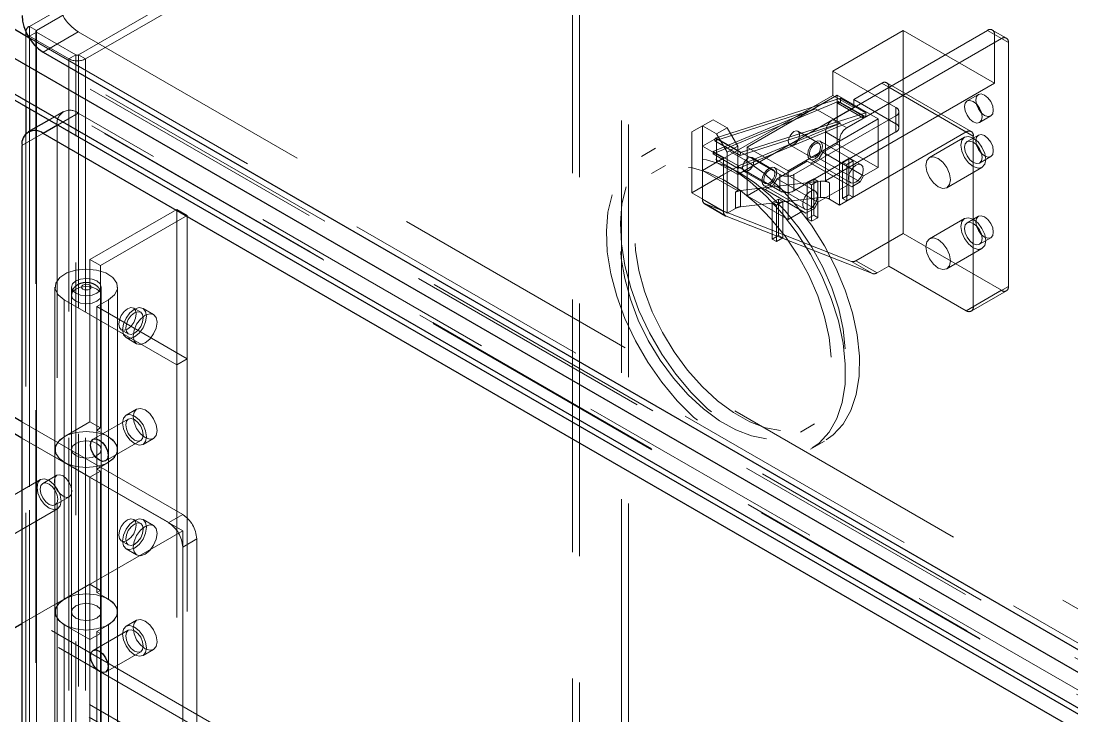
# Model space of a CAD drawing. Header units: millimetres. Extents: x 108 to 5832, y 144 to 4056.
# Drawn here: x 4855.3 to 4961, y 2805.2 to 2875.1 of the extents above; entities that cross this region are included whole.
import ezdxf

# ---------------------------------------------------------------- set-up
doc = ezdxf.new("R2010")
doc.units = ezdxf.units.MM
doc.header["$LTSCALE"] = 20
doc.linetypes.add('HIDDEN', pattern=[1.905, 1.27, -0.635])

msp = doc.modelspace()

# ---------------------------------------------------------------- linework, layer by layer
at = {"color": 7, "linetype": 'Continuous', "lineweight": 25}
for p, q in [((4300.95, 3190.99), (5213.12, 2664.41)), ((4300.95, 3187.4), (5213.12, 2660.82)), ((4301.33, 3186.58), (5213.5, 2659.99)), ((4857.55, 2871.96), (5030.09, 2772.36)), ((4855.82, 2866.47), (4855.82, 2863.76)), ((4858.13, 2865.14), (4856.05, 2863.95)), ((5030.09, 2764.2), (4857.55, 2863.8)), ((4855.43, 2862.57), (4855.43, 2746.62)), ((4855.43, 2834.81), (4853.31, 2836.03)), ((4855.43, 2833.17), (4853.31, 2834.4)), ((4853.91, 2813.64), (4855.43, 2814.52))]:
    msp.add_line(p, q, dxfattribs=at)
at = {"color": 1, "linetype": 'HIDDEN', "lineweight": 18}
for p, q in [((5214.25, 2665.06), (4302.79, 3191.24)), ((4302.93, 3191.48), (5214.4, 2665.31)), ((4302.79, 3187.65), (5214.25, 2661.47)), ((4302.83, 3187.56), (5214.3, 2661.38)), ((5214.4, 2661.39), (4302.93, 3187.57)), ((5214.4, 2660.08), (4302.23, 3186.67)), ((4363.46, 3099.54), (5280.16, 2570.34)), ((4364.17, 3097.82), (5280.16, 2569.03)), ((5280.16, 2565.11), (4364.17, 3093.9)), ((5280.16, 2563.81), (4363.46, 3093)), ((4910.76, 2906.07), (4856.18, 2874.55)), ((4911.47, 2905.66), (4856.88, 2874.15)), ((4910.76, 2783.59), (4910.76, 2906.07)), ((4911.47, 2783.18), (4911.47, 2905.66)), ((4861.12, 2871.7), (4915.71, 2903.21)), ((4861.83, 2871.29), (4916.42, 2902.8)), ((4915.71, 2903.21), (4915.71, 2780.73)), ((4916.42, 2902.8), (4916.42, 2780.32)), ((4855.82, 2874.06), (4855.82, 2866.47)), ((4856.88, 2874.15), (4856.18, 2874.55)), ((4856.18, 2752.07), (4856.18, 2874.55)), ((4856.88, 2873.98), (4856.18, 2873.57)), ((4856.82, 2874.06), (4856.82, 2751.58)), ((4856.88, 2751.66), (4856.88, 2874.15)), ((4860.84, 2871.7), (4856.88, 2873.98)), ((4856.88, 2873.98), (4856.88, 2751.5)), ((4857.55, 2871.96), (4861.09, 2874)), ((4861.09, 2874), (5033.62, 2774.4)), ((4944, 2874.14), (4936.93, 2870.06)), ((4952.48, 2874.14), (4936.93, 2865.16)), ((4944, 2874.14), (4953.19, 2868.84)), ((4944, 2874.14), (4944, 2853.73)), ((4953.9, 2873.33), (4952.48, 2874.14)), ((4954.4, 2873.38), (4952.98, 2874.19)), ((4953.19, 2873.74), (4954.6, 2872.92)), ((4953.19, 2868.84), (4953.19, 2873.74)), ((4856.11, 2873.45), (5031.53, 2772.18)), ((4860.13, 2871.29), (4856.18, 2873.57)), ((4856.18, 2873.57), (4856.18, 2866.27)), ((4938.34, 2864.35), (4953.9, 2873.33)), ((4954.6, 2872.92), (4954.6, 2848.42)), ((4860.84, 2871.7), (4860.13, 2871.29)), ((4860.84, 2749.22), (4860.84, 2871.7)), ((4861.12, 2871.7), (4861.83, 2871.29)), ((4861.12, 2871.7), (4861.12, 2749.22)), ((4860.13, 2871.29), (4860.13, 2748.81)), ((4861.83, 2871.29), (4861.83, 2748.81)), ((4943.29, 2866.39), (4936.93, 2870.06)), ((4936.93, 2867.61), (4936.93, 2870.06)), ((4953.19, 2868.84), (4936.22, 2859.04)), ((4941.88, 2868.84), (4939.05, 2867.2)), ((4941.88, 2868.84), (4950.36, 2863.94)), ((4950.86, 2863.99), (4942.38, 2868.89)), ((4936.93, 2867.61), (4925.26, 2860.88)), ((4928.34, 2862.41), (4937.39, 2867.63)), ((4939.05, 2866.39), (4936.93, 2867.61)), ((4937.39, 2867.63), (4941.49, 2865.27)), ((4937.39, 2867.63), (4937.39, 2862.73)), ((4942.58, 2850.46), (4942.58, 2868.43)), ((4951.07, 2863.53), (4942.58, 2868.43)), ((4951.58, 2867.71), (4950.44, 2867.06)), ((4937.49, 2866.99), (4924.9, 2861.73)), ((4925.12, 2863.33), (4937.7, 2867.33)), ((4939.05, 2866.39), (4927.38, 2859.65)), ((4937.49, 2866.8), (4937.49, 2866.99)), ((4937.49, 2866.99), (4940.04, 2865.52)), ((4937.7, 2866.92), (4937.49, 2866.8)), ((4937.49, 2866.8), (4940.04, 2865.33)), ((4937.7, 2867.33), (4940.25, 2865.86)), ((4937.7, 2867.33), (4937.7, 2866.92)), ((4937.7, 2866.92), (4940.25, 2865.45)), ((4939.05, 2866.39), (4939.05, 2867.2)), ((4943.29, 2864.76), (4939.05, 2867.2)), ((4943.29, 2864.76), (4943.29, 2866.39)), ((4859.59, 2865.99), (4858.13, 2865.14)), ((4861.09, 2865.84), (4859.01, 2864.64)), ((5033.62, 2766.24), (4861.09, 2865.84)), ((4924.93, 2861.99), (4935.19, 2866.28)), ((4935.19, 2866.28), (4925.07, 2863.06)), ((4940.04, 2865.52), (4927.44, 2860.26)), ((4927.66, 2861.86), (4940.25, 2865.86)), ((4933.04, 2859.65), (4943.29, 2865.57)), ((4937.73, 2864.81), (4935.19, 2866.28)), ((4940.04, 2865.33), (4940.04, 2865.52)), ((4940.25, 2865.45), (4940.04, 2865.33)), ((4940.25, 2865.86), (4940.25, 2865.45)), ((4943.29, 2865.57), (4943.29, 2863.94)), ((4943.58, 2864.35), (4943.58, 2865.98)), ((4951.69, 2864.9), (4952.83, 2865.55)), ((4855.43, 2862.57), (4858.97, 2864.61)), ((4858.97, 2864.61), (4858.97, 2748.67)), ((4923.85, 2864.55), (4922.78, 2863.94)), ((4922.78, 2863.94), (4923.85, 2864.55)), ((4924.91, 2865.16), (4923.85, 2864.55)), ((4923.85, 2864.55), (4924.91, 2865.16)), ((4923.85, 2864.55), (4925.26, 2863.74)), ((4923.85, 2864.55), (4923.85, 2860.06)), ((4926.32, 2864.35), (4924.91, 2865.16)), ((4925.26, 2863.74), (4926.32, 2864.35)), ((4926.32, 2864.35), (4927.38, 2862.51)), ((4927.47, 2860.52), (4937.73, 2864.81)), ((4937.73, 2864.81), (4927.62, 2861.59)), ((4932.44, 2860.04), (4941.49, 2865.27)), ((4936.93, 2865.16), (4938.34, 2864.35)), ((4941.49, 2865.27), (4941.49, 2860.37)), ((4855.82, 2863.76), (4855.82, 2751.58)), ((4856.18, 2864.02), (4856.18, 2751.09)), ((4922.78, 2863.94), (4922.78, 2857.82)), ((4925.26, 2863.33), (4923.85, 2862.51)), ((4925.07, 2863.06), (4925.12, 2863.33)), ((4925.12, 2863.33), (4927.66, 2861.86)), ((4926.32, 2861.9), (4925.26, 2863.74)), ((4925.26, 2863.33), (4931.62, 2859.65)), ((4925.26, 2860.88), (4925.26, 2863.33)), ((4933.04, 2858.02), (4943.29, 2863.94)), ((4935.56, 2862.79), (4933.44, 2864.02)), ((4937.63, 2863.12), (4936.22, 2863.94)), ((4936.22, 2859.04), (4936.22, 2863.94)), ((4950.36, 2863.94), (4937.63, 2856.59)), ((4950.19, 2863.41), (4946.66, 2861.37)), ((4951.58, 2863.63), (4950.44, 2862.98)), ((4951.07, 2846.38), (4951.07, 2863.53)), ((4919.11, 2862.3), (4917.7, 2861.48)), ((4925.97, 2861.29), (4923.85, 2862.51)), ((4925.07, 2863.06), (4927.62, 2861.59)), ((4927.38, 2862.51), (4926.32, 2861.9)), ((4927.38, 2862.51), (4927.38, 2858.02)), ((4928.34, 2857.51), (4928.34, 2862.41)), ((4928.34, 2862.41), (4932.44, 2860.04)), ((4932.64, 2862.63), (4934.76, 2861.41)), ((4939.79, 2860.64), (4935.68, 2863.01)), ((4937.39, 2862.73), (4935.94, 2861.9)), ((4937.39, 2862.73), (4941.49, 2860.37)), ((4937.63, 2856.59), (4937.63, 2863.12)), ((4923.85, 2860.06), (4925.97, 2861.29)), ((4924.9, 2861.73), (4924.93, 2861.99)), ((4924.9, 2861.73), (4927.44, 2860.26)), ((4924.93, 2861.99), (4927.47, 2860.52)), ((4925.97, 2861.29), (4925.97, 2859.65)), ((4926.32, 2861.9), (4926.32, 2855.77)), ((4927.62, 2861.59), (4927.66, 2861.86)), ((4930.96, 2860.14), (4928.84, 2861.37)), ((4934.63, 2861.19), (4938.74, 2858.82)), ((4935.58, 2861.28), (4934.73, 2860.79)), ((4935.94, 2861.9), (4935.58, 2861.28)), ((4939.68, 2858.92), (4935.58, 2861.28)), ((4940.04, 2859.53), (4935.94, 2861.9)), ((4937.92, 2860.92), (4938.55, 2861.28)), ((4938.55, 2861.28), (4938.55, 2857.61)), ((4938.55, 2861.28), (4938.98, 2861.04)), ((4951.69, 2860.81), (4952.83, 2861.47)), ((4920.11, 2860.57), (4918.7, 2859.75)), ((4927.38, 2858.02), (4923.85, 2860.06)), ((4923.85, 2860.06), (4923.85, 2857.18)), ((4925.26, 2860.88), (4927.38, 2859.65)), ((4927.38, 2860.47), (4925.97, 2859.65)), ((4927.38, 2860.47), (4931.62, 2858.02)), ((4927.44, 2860.26), (4927.47, 2860.52)), ((4935.19, 2857.99), (4931.09, 2860.36)), ((4934.38, 2861), (4931.34, 2859.24)), ((4932.44, 2855.14), (4932.44, 2860.04)), ((4938.48, 2858.63), (4934.38, 2861)), ((4934.73, 2860.79), (4934.38, 2861)), ((4938.84, 2858.43), (4934.73, 2860.79)), ((4937.92, 2857.24), (4937.92, 2860.92)), ((4937.92, 2860.92), (4938.34, 2860.67)), ((4938.34, 2860.67), (4938.98, 2861.04)), ((4938.34, 2857), (4938.34, 2860.67)), ((4938.98, 2861.04), (4938.98, 2857.37)), ((4941.49, 2860.37), (4940.04, 2859.53)), ((4948.41, 2858.34), (4951.94, 2860.38)), ((4925.97, 2859.65), (4922.78, 2857.82)), ((4925.97, 2855.95), (4925.97, 2859.65)), ((4927.68, 2858.05), (4935.69, 2858.98)), ((4928.04, 2859.98), (4930.16, 2858.76)), ((4931.34, 2859.24), (4930.99, 2858.63)), ((4935.44, 2856.88), (4931.34, 2859.24)), ((4931.62, 2859.65), (4931.62, 2858.02)), ((4933.04, 2858.02), (4933.04, 2859.65)), ((4934.38, 2858.88), (4935.02, 2859.24)), ((4934.81, 2858.63), (4935.44, 2859)), ((4935.02, 2859.24), (4935.02, 2855.57)), ((4935.02, 2859.24), (4935.44, 2859)), ((4935.44, 2859), (4935.44, 2855.32)), ((4935.69, 2857.35), (4935.69, 2858.98)), ((4936.22, 2859.04), (4936.6, 2858.82)), ((4940.04, 2859.53), (4939.68, 2858.92)), ((4927.17, 2857.9), (4927.38, 2858.02)), ((4927.17, 2856.26), (4927.17, 2857.9)), ((4927.68, 2858.05), (4927.68, 2856.42)), ((4929.78, 2858.35), (4928.34, 2857.51)), ((4933.89, 2855.98), (4929.78, 2858.35)), ((4930.14, 2858.14), (4929.78, 2858.35)), ((4930.04, 2858.54), (4934.14, 2856.17)), ((4930.99, 2858.63), (4930.14, 2858.14)), ((4934.24, 2855.77), (4930.14, 2858.14)), ((4935.09, 2856.26), (4930.99, 2858.63)), ((4934.38, 2855.2), (4934.38, 2858.88)), ((4934.38, 2858.88), (4934.81, 2858.63)), ((4934.81, 2854.96), (4934.81, 2858.63)), ((4938.48, 2858.63), (4935.44, 2856.88)), ((4936.6, 2858.82), (4936.6, 2857.19)), ((4938.84, 2858.43), (4938.48, 2858.63)), ((4939.68, 2858.92), (4938.84, 2858.43)), ((4922.78, 2857.82), (4926.32, 2855.77)), ((4923.85, 2857.18), (4925.97, 2855.95)), ((4935.69, 2857.35), (4927.68, 2856.42)), ((4928.34, 2857.51), (4932.44, 2855.14)), ((4930.85, 2856.84), (4931.48, 2857.2)), ((4930.85, 2853.16), (4930.85, 2856.84)), ((4930.85, 2856.84), (4931.27, 2856.59)), ((4931.27, 2856.59), (4931.91, 2856.96)), ((4931.48, 2857.2), (4931.48, 2853.53)), ((4931.48, 2857.2), (4931.91, 2856.96)), ((4931.91, 2856.96), (4931.91, 2853.28)), ((4935.44, 2856.88), (4935.09, 2856.26)), ((4937.63, 2856.59), (4936.6, 2857.19)), ((4938.55, 2857.61), (4937.92, 2857.24)), ((4937.92, 2857.24), (4938.34, 2857)), ((4938.98, 2857.37), (4938.34, 2857)), ((4938.55, 2857.61), (4938.98, 2857.37)), ((4870.99, 2856.16), (4862.26, 2851.12)), ((4870.99, 2856.16), (4872.05, 2855.55)), ((4870.99, 2840.53), (4870.99, 2856.16)), ((4924.05, 2856.72), (4926.17, 2855.49)), ((4926.22, 2855.47), (4924.1, 2856.7)), ((4938.82, 2850.93), (4924.1, 2856.7)), ((4927.17, 2856.26), (4926.32, 2855.77)), ((4931.27, 2852.92), (4931.27, 2856.59)), ((4933.89, 2855.98), (4932.44, 2855.14)), ((4934.24, 2855.77), (4933.89, 2855.98)), ((4935.09, 2856.26), (4934.24, 2855.77)), ((4872.05, 2855.55), (4863.32, 2850.51)), ((4872.05, 2841.14), (4872.05, 2855.55)), ((4940.94, 2849.71), (4926.22, 2855.47)), ((4935.02, 2855.57), (4934.38, 2855.2)), ((4934.38, 2855.2), (4934.81, 2854.96)), ((4935.44, 2855.32), (4934.81, 2854.96)), ((4935.02, 2855.57), (4935.44, 2855.32)), ((4950.19, 2855.25), (4946.66, 2853.21)), ((4951.58, 2855.47), (4950.44, 2854.81)), ((4944, 2853.73), (4939.27, 2851)), ((4944, 2853.73), (4953.9, 2848.02)), ((4931.48, 2853.53), (4930.85, 2853.16)), ((4930.85, 2853.16), (4931.27, 2852.92)), ((4931.91, 2853.28), (4931.27, 2852.92)), ((4931.48, 2853.53), (4931.91, 2853.28)), ((4951.69, 2852.65), (4952.83, 2853.3)), ((4948.41, 2850.17), (4951.94, 2852.22)), ((4862.26, 2851.12), (4863.32, 2850.51)), ((4862.26, 2851.12), (4862.26, 2834.79)), ((4863.32, 2850.51), (4863.32, 2834.18)), ((4938.82, 2850.93), (4940.94, 2849.71)), ((4941.39, 2849.78), (4939.27, 2851)), ((4941.39, 2849.78), (4942.58, 2850.46)), ((4942.58, 2850.46), (4950.36, 2845.97)), ((4951.07, 2846.38), (4954.6, 2848.42)), ((4858.75, 2848.34), (4858.75, 2832.01)), ((4860.4, 2848.34), (4860.4, 2832.01)), ((4860.4, 2847.53), (4860.4, 2767.51)), ((4863.4, 2832.01), (4863.4, 2848.34)), ((4863.4, 2767.51), (4863.4, 2847.53)), ((4865.05, 2832.01), (4865.05, 2848.34)), ((4953.9, 2848.02), (4950.36, 2845.97)), ((4950.86, 2845.93), (4954.4, 2847.97)), ((4859.68, 2847.06), (4870.99, 2840.53)), ((4859.68, 2830.73), (4859.68, 2847.06)), ((4862.96, 2846.38), (4864.13, 2847.06)), ((4862.96, 2846.38), (4872.05, 2841.14)), ((4862.96, 2830.05), (4862.96, 2846.38)), ((4864.13, 2847.06), (4864.13, 2830.73)), ((4867.37, 2845.81), (4866.66, 2846.22)), ((4868.66, 2845.59), (4867.6, 2846.2)), ((4865.41, 2844.06), (4866.12, 2843.65)), ((4865.9, 2843.26), (4866.96, 2842.65)), ((4870.99, 2840.53), (4872.05, 2841.14)), ((4872.05, 2841.14), (4872.05, 2759.49)), ((4870.99, 2840.53), (4870.99, 2758.87)), ((4866.96, 2836.08), (4865.9, 2835.47)), ((4871.59, 2825.48), (4855.43, 2834.81)), ((4862.26, 2834.79), (4859.68, 2833.3)), ((4862.26, 2834.79), (4863.32, 2834.18)), ((4866.12, 2835.08), (4862.59, 2833.04)), ((4863.32, 2834.18), (4862.96, 2833.97)), ((4862.96, 2833.97), (4864.13, 2833.3)), ((4933.7, 2833.77), (4935.11, 2834.59)), ((4871.59, 2823.84), (4855.43, 2833.17)), ((4870.18, 2824.66), (4855.43, 2833.17)), ((4859.68, 2833.3), (4859.68, 2816.97)), ((4863.84, 2830.87), (4867.37, 2832.91)), ((4864.13, 2816.97), (4864.13, 2833.3)), ((4867.6, 2832.52), (4868.66, 2833.13)), ((4934.7, 2832.04), (4936.11, 2832.85)), ((4858.75, 2832.01), (4858.75, 2815.68)), ((4860.4, 2832.01), (4860.4, 2815.68)), ((4863.4, 2815.68), (4863.4, 2832.01)), ((4865.05, 2815.68), (4865.05, 2832.01)), ((4862.26, 2829.24), (4859.68, 2830.73)), ((4862.96, 2830.05), (4864.13, 2830.73)), ((4858.94, 2829.42), (4857.53, 2828.6)), ((4862.26, 2829.24), (4863.32, 2829.85)), ((4863.32, 2829.85), (4862.96, 2830.05)), ((4862.96, 2830.05), (4862.96, 2817.64)), ((4863.32, 2813.52), (4863.32, 2829.85)), ((4857.3, 2828.99), (4842.03, 2820.17)), ((4862.26, 2812.91), (4862.26, 2829.24)), ((4858.78, 2826.44), (4860.19, 2827.25)), ((4843.73, 2817.23), (4859, 2826.05)), ((4870.18, 2824.66), (4871.59, 2825.48)), ((4867.37, 2824.58), (4866.66, 2824.99)), ((4868.66, 2824.36), (4867.6, 2824.97)), ((4855.43, 2814.52), (4871.59, 2823.84)), ((4871.59, 2766.69), (4871.59, 2823.84)), ((4873, 2823.03), (4871.59, 2822.21)), ((4873, 2823.03), (4873, 2783.83)), ((4865.41, 2822.83), (4866.12, 2822.42)), ((4865.9, 2822.03), (4866.96, 2821.42)), ((4871.59, 2822.21), (4871.59, 2783.02)), ((4859.68, 2816.97), (4862.26, 2818.46)), ((4862.26, 2818.46), (4863.32, 2817.85)), ((4862.96, 2817.64), (4863.32, 2817.85)), ((4862.96, 2817.64), (4864.13, 2816.97)), ((4858.75, 2815.68), (4858.75, 2799.35)), ((4860.4, 2815.68), (4860.4, 2799.35)), ((4863.4, 2799.35), (4863.4, 2815.68)), ((4865.05, 2799.35), (4865.05, 2815.68)), ((4866.96, 2814.85), (4865.9, 2814.24)), ((4859.68, 2798.07), (4859.68, 2814.4)), ((4859.68, 2814.4), (4862.26, 2812.91)), ((4862.26, 2812.91), (4863.32, 2813.52)), ((4866.12, 2813.85), (4862.59, 2811.81)), ((4862.96, 2813.72), (4864.13, 2814.4)), ((4862.96, 2813.72), (4863.32, 2813.52)), ((4862.96, 2797.39), (4862.96, 2813.72)), ((4863.32, 2813.52), (4863.32, 2801.52)), ((4864.13, 2814.4), (4864.13, 2798.07)), ((4862.26, 2812.91), (4862.26, 2802.13)), ((4863.84, 2809.64), (4867.37, 2811.68)), ((4867.6, 2811.29), (4868.66, 2811.9))]:
    msp.add_line(p, q, dxfattribs=at)
at = {"color": 8, "linetype": 'Continuous', "lineweight": 25}
for p, q in [((4849.1, 2877.5), (4856.11, 2873.45)), ((4856.18, 2866.27), (4856.18, 2864.02)), ((4859.01, 2864.64), (4857.55, 2863.8))]:
    msp.add_line(p, q, dxfattribs=at)
at = {"color": 1, "linetype": 'HIDDEN', "lineweight": 18, "flags": 128}
for points in [[(4953.08, 2866.12), (4953.02, 2866.55), (4952.83, 2866.99), (4952.54, 2867.38), (4952.2, 2867.65), (4951.86, 2867.77), (4951.58, 2867.71), (4951.38, 2867.49), (4951.32, 2867.14), (4951.38, 2866.71), (4951.58, 2866.27), (4951.86, 2865.88), (4952.2, 2865.61), (4952.54, 2865.49), (4952.83, 2865.55), (4953.02, 2865.77), (4953.08, 2866.12)], [(4951.95, 2865.47), (4951.89, 2865.9), (4951.69, 2866.34), (4951.41, 2866.73), (4951.07, 2867), (4950.73, 2867.12), (4950.44, 2867.06), (4950.25, 2866.84), (4950.18, 2866.49), (4950.25, 2866.06), (4950.44, 2865.62), (4950.73, 2865.23), (4951.07, 2864.96), (4951.41, 2864.84), (4951.69, 2864.9), (4951.89, 2865.12), (4951.95, 2865.47)], [(4932.47, 2863), (4932.51, 2863.27), (4932.64, 2863.56), (4932.82, 2863.8), (4933.04, 2863.98), (4933.25, 2864.05), (4933.44, 2864.02), (4933.56, 2863.88), (4933.6, 2863.65), (4933.56, 2863.38), (4933.44, 2863.09), (4933.25, 2862.85), (4933.04, 2862.67), (4932.82, 2862.6), (4932.64, 2862.63), (4932.51, 2862.77), (4932.47, 2863)], [(4952.31, 2861.18), (4952.21, 2861.78), (4951.94, 2862.4), (4951.54, 2862.94), (4951.07, 2863.33), (4950.6, 2863.49), (4950.19, 2863.41), (4949.93, 2863.1), (4949.83, 2862.61), (4949.93, 2862.01), (4950.19, 2861.39), (4950.6, 2860.85), (4951.07, 2860.47), (4951.54, 2860.3), (4951.94, 2860.38), (4952.21, 2860.69), (4952.31, 2861.18)], [(4953.08, 2862.04), (4953.02, 2862.47), (4952.83, 2862.91), (4952.54, 2863.3), (4952.2, 2863.57), (4951.86, 2863.69), (4951.58, 2863.63), (4951.38, 2863.41), (4951.32, 2863.06), (4951.38, 2862.63), (4951.58, 2862.19), (4951.86, 2861.8), (4952.2, 2861.53), (4952.54, 2861.41), (4952.83, 2861.47), (4953.02, 2861.69), (4953.08, 2862.04)], [(4938.2, 2840.59), (4937.98, 2842.72), (4937.5, 2844.95), (4936.79, 2847.21), (4935.85, 2849.47), (4934.7, 2851.66), (4933.37, 2853.75), (4931.89, 2855.7), (4930.29, 2857.45), (4928.6, 2858.97), (4926.86, 2860.24), (4925.11, 2861.21), (4923.38, 2861.88), (4921.7, 2862.23), (4920.13, 2862.25), (4918.68, 2861.93), (4917.4, 2861.3), (4916.3, 2860.35), (4915.41, 2859.11), (4914.75, 2857.61), (4914.34, 2855.88), (4914.18, 2853.96), (4914.27, 2851.88), (4914.62, 2849.69), (4915.22, 2847.44), (4916.05, 2845.18), (4917.1, 2842.95), (4918.34, 2840.8), (4919.75, 2838.77), (4921.29, 2836.92), (4922.94, 2835.28), (4924.66, 2833.88), (4926.41, 2832.76), (4928.16, 2831.93), (4929.87, 2831.42), (4931.49, 2831.24), (4933.01, 2831.39), (4934.38, 2831.87), (4935.57, 2832.66), (4936.57, 2833.75), (4937.34, 2835.13), (4937.88, 2836.74), (4938.17, 2838.58), (4938.2, 2840.59)], [(4939.62, 2841.4), (4939.39, 2843.54), (4938.92, 2845.77), (4938.2, 2848.03), (4937.26, 2850.28), (4936.12, 2852.48), (4934.79, 2854.57), (4933.31, 2856.51), (4931.71, 2858.26), (4930.02, 2859.79), (4928.28, 2861.05), (4926.52, 2862.03), (4924.79, 2862.7), (4923.12, 2863.05), (4921.54, 2863.06), (4920.1, 2862.75), (4918.81, 2862.11), (4917.71, 2861.17), (4916.83, 2859.93), (4916.17, 2858.43), (4915.75, 2856.7), (4915.59, 2854.77), (4915.69, 2852.69), (4916.04, 2850.51), (4916.63, 2848.26), (4917.46, 2845.99), (4918.51, 2843.76), (4919.75, 2841.61), (4921.16, 2839.59), (4922.71, 2837.74), (4924.36, 2836.09), (4926.07, 2834.7), (4927.83, 2833.57), (4929.57, 2832.75), (4931.28, 2832.24), (4932.91, 2832.06), (4934.42, 2832.21), (4935.79, 2832.68), (4936.99, 2833.48), (4937.98, 2834.57), (4938.76, 2835.94), (4939.29, 2837.56), (4939.58, 2839.39), (4939.62, 2841.4)], [(4934.42, 2861.67), (4934.47, 2862.03), (4934.63, 2862.4), (4934.87, 2862.73), (4935.16, 2862.96), (4935.44, 2863.06), (4935.68, 2863.01), (4935.84, 2862.83), (4935.9, 2862.53), (4935.84, 2862.17), (4935.68, 2861.8), (4935.44, 2861.47), (4935.16, 2861.24), (4934.87, 2861.15), (4934.63, 2861.19), (4934.47, 2861.38), (4934.42, 2861.67)], [(4935.72, 2862.43), (4935.68, 2862.65), (4935.56, 2862.79), (4935.38, 2862.83), (4935.16, 2862.75), (4934.94, 2862.58), (4934.76, 2862.33), (4934.64, 2862.05), (4934.59, 2861.77), (4934.64, 2861.55), (4934.76, 2861.41), (4934.94, 2861.37), (4935.16, 2861.45), (4935.38, 2861.62), (4935.56, 2861.87), (4935.68, 2862.15), (4935.72, 2862.43)], [(4951.95, 2861.39), (4951.89, 2861.82), (4951.69, 2862.26), (4951.41, 2862.64), (4951.07, 2862.92), (4950.73, 2863.03), (4950.44, 2862.98), (4950.25, 2862.76), (4950.18, 2862.41), (4950.25, 2861.98), (4950.44, 2861.54), (4950.73, 2861.15), (4951.07, 2860.88), (4951.41, 2860.76), (4951.69, 2860.81), (4951.89, 2861.03), (4951.95, 2861.39)], [(4938.2, 2842.13), (4937.99, 2844.11), (4937.54, 2846.17), (4936.85, 2848.27), (4935.94, 2850.35), (4934.84, 2852.36), (4933.57, 2854.26), (4932.17, 2856.01), (4930.65, 2857.56), (4929.06, 2858.87), (4927.44, 2859.92), (4925.82, 2860.68), (4924.25, 2861.13), (4922.75, 2861.27), (4921.37, 2861.08), (4920.14, 2860.58), (4919.07, 2859.77), (4918.21, 2858.68), (4917.57, 2857.33), (4917.17, 2855.74), (4917.01, 2853.97), (4917.1, 2852.05), (4917.43, 2850.02), (4918, 2847.93), (4918.8, 2845.84), (4919.81, 2843.79), (4921, 2841.82), (4922.34, 2839.99), (4923.81, 2838.34), (4925.36, 2836.91), (4926.97, 2835.72), (4928.59, 2834.81), (4930.19, 2834.21), (4931.73, 2833.91), (4933.18, 2833.94), (4934.49, 2834.28), (4935.64, 2834.94), (4936.61, 2835.89), (4937.36, 2837.12), (4937.88, 2838.59), (4938.17, 2840.27), (4938.2, 2842.13)], [(4927.88, 2860.35), (4927.92, 2860.62), (4928.04, 2860.9), (4928.22, 2861.15), (4928.44, 2861.33), (4928.66, 2861.4), (4928.84, 2861.37), (4928.96, 2861.22), (4929.01, 2861), (4928.96, 2860.72), (4928.84, 2860.44), (4928.66, 2860.19), (4928.44, 2860.02), (4928.22, 2859.94), (4928.04, 2859.98), (4927.92, 2860.12), (4927.88, 2860.35)], [(4948.77, 2859.14), (4948.68, 2859.74), (4948.41, 2860.36), (4948.01, 2860.9), (4947.53, 2861.28), (4947.06, 2861.45), (4946.66, 2861.37), (4946.39, 2861.06), (4946.3, 2860.57), (4946.39, 2859.97), (4946.66, 2859.35), (4947.06, 2858.81), (4947.53, 2858.43), (4948.01, 2858.26), (4948.41, 2858.34), (4948.68, 2858.65), (4948.77, 2859.14)], [(4936.79, 2841.31), (4936.58, 2843.29), (4936.12, 2845.36), (4935.43, 2847.45), (4934.53, 2849.53), (4933.43, 2851.55), (4932.16, 2853.45), (4930.75, 2855.19), (4929.24, 2856.74), (4927.65, 2858.06), (4926.03, 2859.1), (4924.41, 2859.86), (4922.84, 2860.32), (4921.34, 2860.45), (4919.96, 2860.27), (4918.72, 2859.76), (4917.66, 2858.96), (4916.8, 2857.86), (4916.16, 2856.51), (4915.75, 2854.93), (4915.59, 2853.15), (4915.68, 2851.23), (4916.02, 2849.2), (4916.59, 2847.12), (4917.39, 2845.02), (4918.39, 2842.97), (4919.58, 2841.01), (4920.93, 2839.18), (4922.39, 2837.52), (4923.95, 2836.09), (4925.56, 2834.9), (4927.18, 2834), (4928.78, 2833.39), (4930.32, 2833.09), (4931.76, 2833.12), (4933.08, 2833.47), (4934.23, 2834.12), (4935.19, 2835.08), (4935.95, 2836.3), (4936.47, 2837.77), (4936.75, 2839.46), (4936.79, 2841.31)], [(4929.82, 2859.02), (4929.88, 2859.38), (4930.04, 2859.75), (4930.28, 2860.08), (4930.56, 2860.31), (4930.85, 2860.4), (4931.09, 2860.36), (4931.25, 2860.17), (4931.31, 2859.88), (4931.25, 2859.52), (4931.09, 2859.14), (4930.85, 2858.82), (4930.56, 2858.59), (4930.28, 2858.49), (4930.04, 2858.54), (4929.88, 2858.72), (4929.82, 2859.02)], [(4931.13, 2859.77), (4931.09, 2860), (4930.96, 2860.14), (4930.78, 2860.18), (4930.56, 2860.1), (4930.35, 2859.93), (4930.16, 2859.68), (4930.04, 2859.4), (4930, 2859.12), (4930.04, 2858.9), (4930.16, 2858.76), (4930.35, 2858.72), (4930.56, 2858.79), (4930.78, 2858.97), (4930.96, 2859.22), (4931.09, 2859.5), (4931.13, 2859.77)], [(4938.52, 2859.31), (4938.57, 2859.67), (4938.74, 2860.04), (4938.98, 2860.36), (4939.26, 2860.59), (4939.54, 2860.69), (4939.79, 2860.64), (4939.95, 2860.46), (4940, 2860.16), (4939.95, 2859.8), (4939.79, 2859.43), (4939.54, 2859.11), (4939.26, 2858.88), (4938.98, 2858.78), (4938.74, 2858.82), (4938.57, 2859.01), (4938.52, 2859.31)], [(4933.92, 2856.65), (4933.98, 2857.01), (4934.14, 2857.38), (4934.38, 2857.71), (4934.66, 2857.94), (4934.95, 2858.04), (4935.19, 2857.99), (4935.35, 2857.8), (4935.41, 2857.51), (4935.35, 2857.15), (4935.19, 2856.78), (4934.95, 2856.45), (4934.66, 2856.22), (4934.38, 2856.12), (4934.14, 2856.17), (4933.98, 2856.36), (4933.92, 2856.65)], [(4952.31, 2853.02), (4952.21, 2853.62), (4951.94, 2854.24), (4951.54, 2854.78), (4951.07, 2855.16), (4950.6, 2855.32), (4950.19, 2855.25), (4949.93, 2854.94), (4949.83, 2854.45), (4949.93, 2853.84), (4950.19, 2853.23), (4950.6, 2852.68), (4951.07, 2852.3), (4951.54, 2852.14), (4951.94, 2852.22), (4952.21, 2852.52), (4952.31, 2853.02)], [(4951.95, 2853.22), (4951.89, 2853.65), (4951.69, 2854.09), (4951.41, 2854.48), (4951.07, 2854.75), (4950.73, 2854.87), (4950.44, 2854.81), (4950.25, 2854.59), (4950.18, 2854.24), (4950.25, 2853.81), (4950.44, 2853.37), (4950.73, 2852.98), (4951.07, 2852.71), (4951.41, 2852.59), (4951.69, 2852.65), (4951.89, 2852.87), (4951.95, 2853.22)], [(4953.08, 2853.87), (4953.02, 2854.3), (4952.83, 2854.75), (4952.54, 2855.13), (4952.2, 2855.4), (4951.86, 2855.52), (4951.58, 2855.47), (4951.38, 2855.25), (4951.32, 2854.89), (4951.38, 2854.47), (4951.58, 2854.02), (4951.86, 2853.64), (4952.2, 2853.36), (4952.54, 2853.25), (4952.83, 2853.3), (4953.02, 2853.52), (4953.08, 2853.87)], [(4948.77, 2850.98), (4948.68, 2851.58), (4948.41, 2852.2), (4948.01, 2852.74), (4947.53, 2853.12), (4947.06, 2853.28), (4946.66, 2853.21), (4946.39, 2852.9), (4946.3, 2852.4), (4946.39, 2851.8), (4946.66, 2851.18), (4947.06, 2850.64), (4947.53, 2850.26), (4948.01, 2850.1), (4948.41, 2850.17), (4948.68, 2850.48), (4948.77, 2850.98)], [(4859.68, 2847.06), (4859.06, 2847.56), (4858.77, 2848.14), (4858.83, 2848.75), (4859.24, 2849.31), (4859.94, 2849.77), (4860.86, 2850.06), (4861.9, 2850.16), (4862.94, 2850.06), (4863.87, 2849.77), (4864.57, 2849.31), (4864.97, 2848.75), (4865.03, 2848.14), (4864.74, 2847.56), (4864.13, 2847.06)], [(4860.84, 2848.96), (4860.52, 2848.68), (4860.4, 2848.34), (4860.52, 2848.01), (4860.84, 2847.73), (4861.33, 2847.54), (4861.9, 2847.48), (4862.48, 2847.54), (4862.96, 2847.73), (4863.29, 2848.01), (4863.4, 2848.34), (4863.29, 2848.68), (4862.96, 2848.96), (4862.48, 2849.14), (4861.9, 2849.21), (4861.33, 2849.14), (4860.84, 2848.96)], [(4862.96, 2848.14), (4863.29, 2847.86), (4863.4, 2847.53), (4863.29, 2847.2), (4862.96, 2846.92), (4862.48, 2846.73), (4861.9, 2846.66), (4861.33, 2846.73), (4860.84, 2846.92), (4860.52, 2847.2), (4860.4, 2847.53), (4860.52, 2847.86), (4860.84, 2848.14), (4861.33, 2848.33), (4861.9, 2848.39), (4862.48, 2848.33), (4862.96, 2848.14)], [(4862.26, 2848.14), (4862.09, 2848.08), (4861.9, 2848.06), (4861.71, 2848.08), (4861.55, 2848.14), (4861.44, 2848.23), (4861.4, 2848.34), (4861.44, 2848.45), (4861.55, 2848.55), (4861.71, 2848.61), (4861.9, 2848.63), (4862.09, 2848.61), (4862.26, 2848.55), (4862.36, 2848.45), (4862.4, 2848.34), (4862.36, 2848.23), (4862.26, 2848.14)], [(4866.04, 2846.16), (4865.7, 2845.89), (4865.41, 2845.5), (4865.22, 2845.06), (4865.16, 2844.63), (4865.22, 2844.28), (4865.41, 2844.06), (4865.7, 2844), (4866.04, 2844.12), (4866.38, 2844.39), (4866.66, 2844.78), (4866.86, 2845.22), (4866.92, 2845.65), (4866.86, 2846), (4866.66, 2846.22), (4866.38, 2846.28), (4866.04, 2846.16)], [(4865.54, 2844.04), (4865.64, 2844.62), (4865.9, 2845.22), (4866.29, 2845.75), (4866.75, 2846.12), (4867.21, 2846.28), (4867.6, 2846.2), (4867.86, 2845.9), (4867.95, 2845.42), (4867.86, 2844.84), (4867.6, 2844.24), (4867.21, 2843.71), (4866.75, 2843.34), (4866.29, 2843.18), (4865.9, 2843.26), (4865.64, 2843.56), (4865.54, 2844.04)], [(4866.75, 2845.75), (4866.41, 2845.48), (4866.12, 2845.09), (4865.93, 2844.65), (4865.86, 2844.22), (4865.93, 2843.87), (4866.12, 2843.65), (4866.41, 2843.59), (4866.75, 2843.71), (4867.08, 2843.98), (4867.37, 2844.37), (4867.56, 2844.81), (4867.63, 2845.24), (4867.56, 2845.59), (4867.37, 2845.81), (4867.08, 2845.87), (4866.75, 2845.75)], [(4866.6, 2843.42), (4866.7, 2844.01), (4866.96, 2844.61), (4867.35, 2845.13), (4867.81, 2845.51), (4868.27, 2845.67), (4868.66, 2845.59), (4868.92, 2845.29), (4869.01, 2844.81), (4868.92, 2844.23), (4868.66, 2843.63), (4868.27, 2843.1), (4867.81, 2842.73), (4867.35, 2842.57), (4866.96, 2842.65), (4866.7, 2842.95), (4866.6, 2843.42)], [(4869.01, 2833.91), (4868.92, 2834.5), (4868.66, 2835.1), (4868.27, 2835.62), (4867.81, 2835.99), (4867.35, 2836.15), (4866.96, 2836.08), (4866.7, 2835.78), (4866.6, 2835.3), (4866.7, 2834.72), (4866.96, 2834.12), (4867.35, 2833.59), (4867.81, 2833.22), (4868.27, 2833.06), (4868.66, 2833.13), (4868.92, 2833.43), (4869.01, 2833.91)], [(4867.95, 2833.3), (4867.86, 2833.88), (4867.6, 2834.49), (4867.21, 2835.01), (4866.75, 2835.38), (4866.29, 2835.54), (4865.9, 2835.47), (4865.64, 2835.17), (4865.54, 2834.69), (4865.64, 2834.1), (4865.9, 2833.5), (4866.29, 2832.98), (4866.75, 2832.61), (4867.21, 2832.45), (4867.6, 2832.52), (4867.86, 2832.82), (4867.95, 2833.3)], [(4865.86, 2834.5), (4865.93, 2834.86), (4866.12, 2835.08), (4866.41, 2835.13), (4866.75, 2835.02), (4867.08, 2834.74), (4867.37, 2834.36), (4867.56, 2833.91), (4867.63, 2833.48), (4867.56, 2833.13), (4867.37, 2832.91), (4867.08, 2832.86), (4866.75, 2832.97), (4866.41, 2833.25), (4866.12, 2833.63), (4865.93, 2834.08), (4865.86, 2834.5)], [(4864.13, 2830.73), (4864.74, 2831.22), (4865.03, 2831.81), (4864.97, 2832.42), (4864.57, 2832.98), (4863.87, 2833.44), (4862.94, 2833.73), (4861.9, 2833.83), (4860.86, 2833.73), (4859.94, 2833.44), (4859.24, 2832.98), (4858.83, 2832.42), (4858.77, 2831.81), (4859.06, 2831.22), (4859.68, 2830.73)], [(4864.13, 2833.3), (4864.74, 2832.8), (4865.03, 2832.22), (4864.97, 2831.61), (4864.57, 2831.05), (4863.87, 2830.59), (4862.94, 2830.3), (4861.9, 2830.19), (4860.86, 2830.3), (4859.94, 2830.59), (4859.24, 2831.05), (4858.83, 2831.61), (4858.77, 2832.22), (4859.06, 2832.8), (4859.68, 2833.3)], [(4860.84, 2832.63), (4861.33, 2832.81), (4861.9, 2832.88), (4862.48, 2832.81), (4862.96, 2832.63), (4863.29, 2832.34), (4863.4, 2832.01), (4863.29, 2831.68), (4862.96, 2831.4), (4862.48, 2831.21), (4861.9, 2831.15), (4861.33, 2831.21), (4860.84, 2831.4), (4860.52, 2831.68), (4860.4, 2832.01), (4860.52, 2832.34), (4860.84, 2832.63)], [(4862.96, 2832.63), (4862.48, 2832.81), (4861.9, 2832.88), (4861.33, 2832.81), (4860.84, 2832.63), (4860.52, 2832.34), (4860.4, 2832.01), (4860.52, 2831.68), (4860.84, 2831.4), (4861.33, 2831.21), (4861.9, 2831.15), (4862.48, 2831.21), (4862.96, 2831.4), (4863.29, 2831.68), (4863.4, 2832.01), (4863.29, 2832.34), (4862.96, 2832.63)], [(4858.69, 2828.84), (4858.75, 2829.2), (4858.94, 2829.42), (4859.23, 2829.47), (4859.57, 2829.36), (4859.91, 2829.08), (4860.19, 2828.7), (4860.39, 2828.25), (4860.45, 2827.82), (4860.39, 2827.47), (4860.19, 2827.25), (4859.91, 2827.2), (4859.57, 2827.31), (4859.23, 2827.59), (4858.94, 2827.97), (4858.75, 2828.42), (4858.69, 2828.84)], [(4858.15, 2826.13), (4858.61, 2825.97), (4859, 2826.05), (4859.27, 2826.35), (4859.36, 2826.82), (4859.27, 2827.41), (4859, 2828.01), (4858.61, 2828.53), (4858.15, 2828.91), (4857.69, 2829.07), (4857.3, 2828.99), (4857.04, 2828.69), (4856.95, 2828.21), (4857.04, 2827.63), (4857.3, 2827.03), (4857.69, 2826.5), (4858.15, 2826.13)], [(4859.04, 2827.01), (4858.97, 2827.44), (4858.78, 2827.88), (4858.49, 2828.27), (4858.15, 2828.54), (4857.82, 2828.66), (4857.53, 2828.6), (4857.34, 2828.38), (4857.27, 2828.03), (4857.34, 2827.6), (4857.53, 2827.16), (4857.82, 2826.77), (4858.15, 2826.5), (4858.49, 2826.38), (4858.78, 2826.44), (4858.97, 2826.66), (4859.04, 2827.01)], [(4866.04, 2824.93), (4865.7, 2824.66), (4865.41, 2824.27), (4865.22, 2823.83), (4865.16, 2823.4), (4865.22, 2823.05), (4865.41, 2822.83), (4865.7, 2822.77), (4866.04, 2822.89), (4866.38, 2823.16), (4866.66, 2823.55), (4866.86, 2823.99), (4866.92, 2824.42), (4866.86, 2824.77), (4866.66, 2824.99), (4866.38, 2825.05), (4866.04, 2824.93)], [(4865.54, 2822.81), (4865.64, 2823.39), (4865.9, 2823.99), (4866.29, 2824.52), (4866.75, 2824.89), (4867.21, 2825.05), (4867.6, 2824.97), (4867.86, 2824.67), (4867.95, 2824.19), (4867.86, 2823.61), (4867.6, 2823.01), (4867.21, 2822.48), (4866.75, 2822.11), (4866.29, 2821.95), (4865.9, 2822.03), (4865.64, 2822.33), (4865.54, 2822.81)], [(4866.75, 2824.52), (4866.41, 2824.25), (4866.12, 2823.86), (4865.93, 2823.42), (4865.86, 2822.99), (4865.93, 2822.64), (4866.12, 2822.42), (4866.41, 2822.36), (4866.75, 2822.48), (4867.08, 2822.75), (4867.37, 2823.14), (4867.56, 2823.58), (4867.63, 2824.01), (4867.56, 2824.36), (4867.37, 2824.58), (4867.08, 2824.64), (4866.75, 2824.52)], [(4866.6, 2822.19), (4866.7, 2822.78), (4866.96, 2823.38), (4867.35, 2823.9), (4867.81, 2824.28), (4868.27, 2824.44), (4868.66, 2824.36), (4868.92, 2824.06), (4869.01, 2823.58), (4868.92, 2823), (4868.66, 2822.4), (4868.27, 2821.87), (4867.81, 2821.5), (4867.35, 2821.34), (4866.96, 2821.42), (4866.7, 2821.72), (4866.6, 2822.19)], [(4859.68, 2814.4), (4859.06, 2814.89), (4858.77, 2815.48), (4858.83, 2816.09), (4859.24, 2816.65), (4859.94, 2817.1), (4860.86, 2817.4), (4861.9, 2817.5), (4862.94, 2817.4), (4863.87, 2817.1), (4864.57, 2816.65), (4864.97, 2816.09), (4865.03, 2815.48), (4864.74, 2814.89), (4864.13, 2814.4)], [(4859.68, 2816.97), (4859.06, 2816.47), (4858.77, 2815.89), (4858.83, 2815.28), (4859.24, 2814.72), (4859.94, 2814.26), (4860.86, 2813.97), (4861.9, 2813.86), (4862.94, 2813.97), (4863.87, 2814.26), (4864.57, 2814.72), (4864.97, 2815.28), (4865.03, 2815.89), (4864.74, 2816.47), (4864.13, 2816.97)], [(4860.84, 2816.29), (4860.52, 2816.01), (4860.4, 2815.68), (4860.52, 2815.35), (4860.84, 2815.07), (4861.33, 2814.88), (4861.9, 2814.82), (4862.48, 2814.88), (4862.96, 2815.07), (4863.29, 2815.35), (4863.4, 2815.68), (4863.29, 2816.01), (4862.96, 2816.29), (4862.48, 2816.48), (4861.9, 2816.55), (4861.33, 2816.48), (4860.84, 2816.29)], [(4862.96, 2816.29), (4863.29, 2816.01), (4863.4, 2815.68), (4863.29, 2815.35), (4862.96, 2815.07), (4862.48, 2814.88), (4861.9, 2814.82), (4861.33, 2814.88), (4860.84, 2815.07), (4860.52, 2815.35), (4860.4, 2815.68), (4860.52, 2816.01), (4860.84, 2816.29), (4861.33, 2816.48), (4861.9, 2816.55), (4862.48, 2816.48), (4862.96, 2816.29)], [(4869.01, 2812.68), (4868.92, 2813.27), (4868.66, 2813.87), (4868.27, 2814.39), (4867.81, 2814.76), (4867.35, 2814.92), (4866.96, 2814.85), (4866.7, 2814.55), (4866.6, 2814.07), (4866.7, 2813.49), (4866.96, 2812.89), (4867.35, 2812.36), (4867.81, 2811.99), (4868.27, 2811.83), (4868.66, 2811.9), (4868.92, 2812.2), (4869.01, 2812.68)], [(4867.95, 2812.07), (4867.86, 2812.65), (4867.6, 2813.26), (4867.21, 2813.78), (4866.75, 2814.15), (4866.29, 2814.31), (4865.9, 2814.24), (4865.64, 2813.94), (4865.54, 2813.46), (4865.64, 2812.87), (4865.9, 2812.27), (4866.29, 2811.75), (4866.75, 2811.38), (4867.21, 2811.22), (4867.6, 2811.29), (4867.86, 2811.59), (4867.95, 2812.07)], [(4865.86, 2813.27), (4865.93, 2813.63), (4866.12, 2813.85), (4866.41, 2813.9), (4866.75, 2813.79), (4867.08, 2813.51), (4867.37, 2813.13), (4867.56, 2812.68), (4867.63, 2812.25), (4867.56, 2811.9), (4867.37, 2811.68), (4867.08, 2811.63), (4866.75, 2811.74), (4866.41, 2812.02), (4866.12, 2812.4), (4865.93, 2812.85), (4865.86, 2813.27)]]:
    msp.add_lwpolyline(points, dxfattribs=at)
at = {"color": 7, "linetype": 'Continuous', "lineweight": 25, "flags": 128}
for points in [[(4862.33, 2832.46), (4862.39, 2832.82), (4862.59, 2833.04), (4862.87, 2833.09), (4863.21, 2832.97), (4863.55, 2832.7), (4863.84, 2832.31), (4864.03, 2831.87), (4864.09, 2831.44), (4864.03, 2831.09), (4863.84, 2830.87), (4863.55, 2830.82), (4863.21, 2830.93), (4862.87, 2831.21), (4862.59, 2831.59), (4862.39, 2832.03), (4862.33, 2832.46)], [(4862.33, 2811.23), (4862.39, 2811.59), (4862.59, 2811.81), (4862.87, 2811.86), (4863.21, 2811.74), (4863.55, 2811.47), (4863.84, 2811.08), (4864.03, 2810.64), (4864.09, 2810.21), (4864.03, 2809.86), (4863.84, 2809.64), (4863.55, 2809.59), (4863.21, 2809.7), (4862.87, 2809.98), (4862.59, 2810.36), (4862.39, 2810.8), (4862.33, 2811.23)]]:
    msp.add_lwpolyline(points, dxfattribs=at)
at = {"color": 1, "linetype": 'HIDDEN', "lineweight": 18}
for centre, radius, start, end in [((4863.57, 2877.89), 4.61, 182.6052, 237.3948), ((4856.36, 2874.06), 0.524, 110.7911, 249.2139), ((4856.91, 2874.06), 0.0873, 110.7862, 249.2286), ((4952.76, 2873.81), 0.437, 350.7883, 129.198), ((4954.17, 2872.99), 0.437, 350.7883, 129.198), ((4860.98, 2871.97), 0.308, 242.6188, 297.3763), ((4860.98, 2872.93), 1.84, 242.6093, 297.3923), ((4942.15, 2868.5), 0.437, 350.7887, 129.2094), ((4943.14, 2865.98), 0.437, 290.785, 69.2209), ((4860.26, 2864.82), 1.31, 50.7924, 189.2184), ((4937.75, 2863.87), 1.54, 122.6093, 177.3917), ((4939.17, 2863.05), 1.54, 122.6093, 177.3917), ((4943.14, 2864.35), 0.437, 290.785, 69.2209), ((4950.64, 2863.6), 0.437, 350.7887, 129.2094), ((4932.33, 2861.02), 1.54, 242.6095, 297.3895), ((4935.9, 2857.48), 1.52, 62.5003, 97.6723), ((4927.81, 2856.72), 1.34, 95.6432, 118.6915), ((4932.33, 2859.38), 1.54, 242.6095, 297.3895), ((4924.32, 2857.12), 0.477, 173.1108, 242.4286), ((4935.9, 2855.84), 1.52, 62.5003, 97.6723), ((4926.44, 2855.89), 0.477, 173.1108, 242.4286), ((4927.81, 2855.09), 1.34, 95.6432, 118.6915), ((4938.97, 2851.44), 0.535, 253.4376, 304.3949), ((4941.09, 2850.22), 0.535, 253.4376, 304.3949), ((4954.17, 2848.35), 0.437, 230.7933, 9.2174), ((4950.64, 2846.31), 0.437, 230.7933, 9.2174), ((4869.93, 2822.89), 3.07, 2.606, 57.394), ((4868.52, 2822.07), 3.07, 2.606, 57.394)]:
    msp.add_arc(centre, radius, start, end, dxfattribs=at)
at = {"color": 7, "linetype": 'Continuous', "lineweight": 25}
for centre, radius, start, end in [((4860.04, 2875.85), 4.61, 182.6052, 237.3948), ((4856.73, 2862.78), 1.31, 50.7924, 189.2184)]:
    msp.add_arc(centre, radius, start, end, dxfattribs=at)
at = {"color": 1, "linetype": 'HIDDEN', "lineweight": 18}
msp.add_open_spline([(4863.39, 2847.53), (4863.39, 2847.57), (4863.41, 2847.74), (4863.3, 2848.05), (4863.07, 2848.39), (4862.73, 2848.63), (4862.3, 2848.8), (4861.75, 2848.84), (4861.21, 2848.71), (4860.77, 2848.43), (4860.51, 2848.06), (4860.39, 2847.74), (4860.41, 2847.56), (4860.42, 2847.53)], degree=3, knots=[0, 0, 0, 0, 0.02339, 0.122647, 0.212673, 0.30377, 0.406713, 0.528284, 0.666086, 0.776957, 0.877779, 0.976457, 1, 1, 1, 1], dxfattribs=at)

doc.saveas('drawing.dxf')
